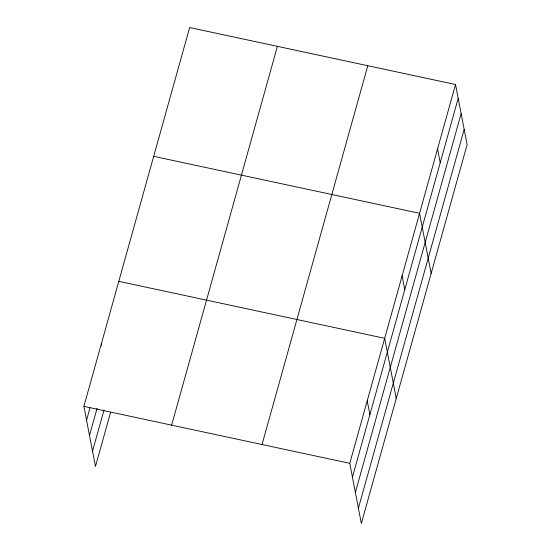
<?xml version="1.0" encoding="UTF-8"?>
<svg xmlns="http://www.w3.org/2000/svg" width="551" height="551" viewBox="0 0 551 551"><rect width="100%" height="100%" fill="white"/><g stroke="black" fill="none" stroke-linecap="round" stroke-linejoin="round"><path stroke-width="0.83" d="M110.62 412.21L95.468 466.483L83.89 406.356L189.647 27.55L455.532 84.517L467.11 144.644L361.353 523.45L349.768 463.322L455.532 84.517M86.555 420.186L89.999 407.85M89.496 435.462L97.072 408.325M92.527 451.207L104.008 410.089M171.63 425.152L277.394 46.346M262.028 444.519L367.792 65.714M352.433 477.145L458.191 98.34M355.374 492.429L461.139 113.623M358.405 508.174L464.169 129.361M153.695 156.346L419.573 213.306L431.151 273.441M118.789 281.347L384.674 338.314L396.252 398.442M83.89 406.356L349.768 463.322M437.549 148.908L440.215 162.738M402.12 275.81L404.785 289.64M367.221 400.818L369.886 414.648M101.343 343.852L101.653 345.477"/></g></svg>
